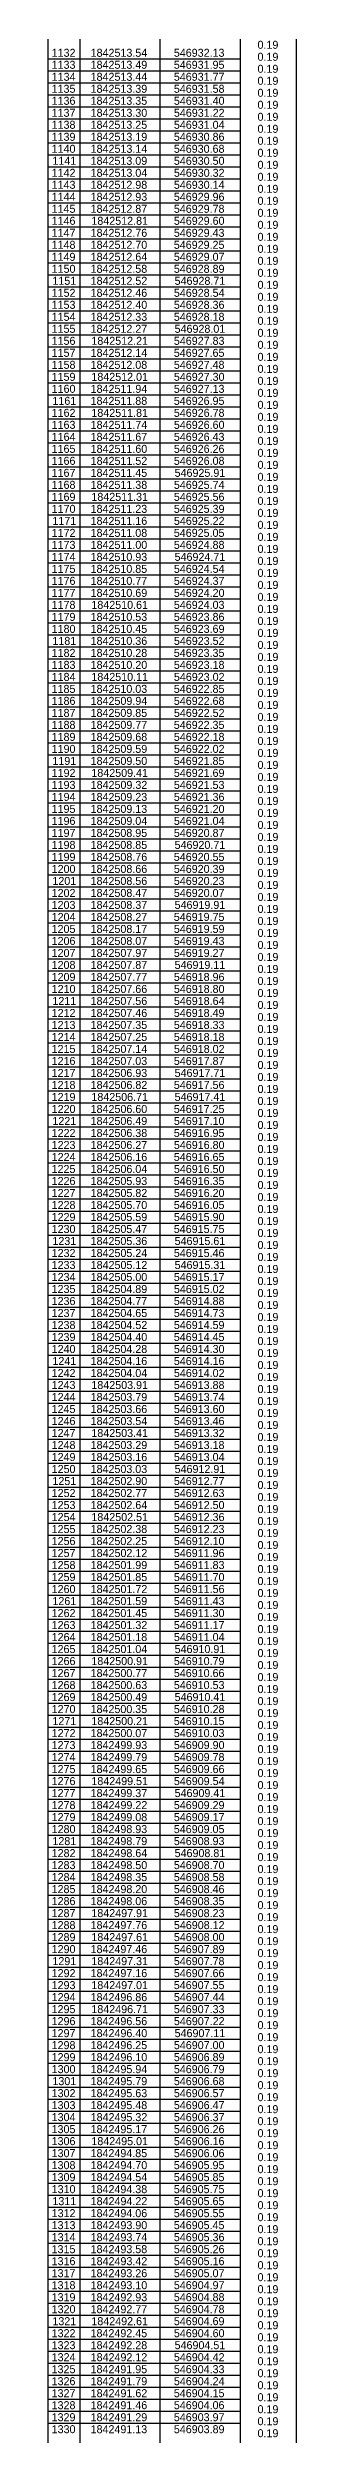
# Model space of a CAD drawing. Extents: x 542197 to 550482, y 1822129 to 1845893.
# Drawn here: x 550405 to 550482, y 1834753 to 1835499 of the extents above; entities that cross this region are included whole.
import ezdxf

# ---------------------------------------------------------------- set-up
doc = ezdxf.new("R2010")
doc.units = 0
doc.layers.add('Level 63', color=7, linetype='Continuous')

msp = doc.modelspace()

# ---------------------------------------------------------------- linework, layer by layer
at = {"layer": 'Level 63'}
for p, q in [((550404.92, 1839752.03), (550404.92, 1823712.98)), ((550414.92, 1839748.08), (550414.92, 1823712.98)), ((550464.92, 1839748.08), (550464.92, 1823712.98)), ((550482.42, 1839752.03), (550482.42, 1823712.98)), ((550439.92, 1839744.23), (550439.92, 1823712.98)), ((550404.92, 1835495.48), (550464.92, 1835495.48)), ((550404.92, 1835491.73), (550464.92, 1835491.73)), ((550404.92, 1835487.98), (550464.92, 1835487.98)), ((550404.92, 1835484.23), (550464.92, 1835484.23)), ((550404.92, 1835480.48), (550464.92, 1835480.48)), ((550404.92, 1835476.73), (550464.92, 1835476.73)), ((550404.92, 1835472.98), (550464.92, 1835472.98)), ((550404.92, 1835469.23), (550464.92, 1835469.23)), ((550404.92, 1835465.48), (550464.92, 1835465.48)), ((550404.92, 1835461.73), (550464.92, 1835461.73)), ((550404.92, 1835457.98), (550464.92, 1835457.98)), ((550404.92, 1835454.23), (550464.92, 1835454.23)), ((550404.92, 1835450.48), (550464.92, 1835450.48)), ((550404.92, 1835446.73), (550464.92, 1835446.73)), ((550404.92, 1835442.98), (550464.92, 1835442.98)), ((550404.92, 1835439.23), (550464.92, 1835439.23)), ((550404.92, 1835435.48), (550464.92, 1835435.48)), ((550404.92, 1835431.73), (550464.92, 1835431.73)), ((550404.92, 1835427.98), (550464.92, 1835427.98)), ((550404.92, 1835424.23), (550464.92, 1835424.23)), ((550404.92, 1835420.48), (550464.92, 1835420.48)), ((550404.92, 1835416.73), (550464.92, 1835416.73)), ((550404.92, 1835412.98), (550464.92, 1835412.98)), ((550404.92, 1835409.23), (550464.92, 1835409.23)), ((550404.92, 1835405.48), (550464.92, 1835405.48)), ((550404.92, 1835401.73), (550464.92, 1835401.73)), ((550404.92, 1835397.98), (550464.92, 1835397.98)), ((550404.92, 1835394.23), (550464.92, 1835394.23)), ((550404.92, 1835390.48), (550464.92, 1835390.48)), ((550404.92, 1835386.73), (550464.92, 1835386.73)), ((550404.92, 1835382.98), (550464.92, 1835382.98)), ((550404.92, 1835379.23), (550464.92, 1835379.23)), ((550404.92, 1835375.48), (550464.92, 1835375.48)), ((550404.92, 1835371.73), (550464.92, 1835371.73)), ((550404.92, 1835367.98), (550464.92, 1835367.98)), ((550404.92, 1835364.23), (550464.92, 1835364.23)), ((550404.92, 1835360.48), (550464.92, 1835360.48)), ((550404.92, 1835356.73), (550464.92, 1835356.73)), ((550404.92, 1835352.98), (550464.92, 1835352.98)), ((550404.92, 1835349.23), (550464.92, 1835349.23)), ((550404.92, 1835345.48), (550464.92, 1835345.48)), ((550404.92, 1835341.73), (550464.92, 1835341.73)), ((550404.92, 1835337.98), (550464.92, 1835337.98)), ((550404.92, 1835334.23), (550464.92, 1835334.23)), ((550404.92, 1835330.48), (550464.92, 1835330.48)), ((550404.92, 1835326.73), (550464.92, 1835326.73)), ((550404.92, 1835322.98), (550464.92, 1835322.98)), ((550404.92, 1835319.23), (550464.92, 1835319.23)), ((550404.92, 1835315.48), (550464.92, 1835315.48)), ((550404.92, 1835311.73), (550464.92, 1835311.73)), ((550404.92, 1835307.98), (550464.92, 1835307.98)), ((550404.92, 1835304.23), (550464.92, 1835304.23)), ((550404.92, 1835300.48), (550464.92, 1835300.48)), ((550404.92, 1835296.73), (550464.92, 1835296.73)), ((550404.92, 1835292.98), (550464.92, 1835292.98)), ((550404.92, 1835289.23), (550464.92, 1835289.23)), ((550404.92, 1835285.48), (550464.92, 1835285.48)), ((550404.92, 1835281.73), (550464.92, 1835281.73)), ((550404.92, 1835277.98), (550464.92, 1835277.98)), ((550404.92, 1835274.23), (550464.92, 1835274.23)), ((550404.92, 1835270.48), (550464.92, 1835270.48)), ((550404.92, 1835266.73), (550464.92, 1835266.73)), ((550404.92, 1835262.98), (550464.92, 1835262.98)), ((550404.92, 1835259.23), (550464.92, 1835259.23)), ((550404.92, 1835255.48), (550464.92, 1835255.48)), ((550404.92, 1835251.73), (550464.92, 1835251.73)), ((550404.92, 1835247.98), (550464.92, 1835247.98)), ((550404.92, 1835244.23), (550464.92, 1835244.23)), ((550404.92, 1835240.48), (550464.92, 1835240.48)), ((550404.92, 1835236.73), (550464.92, 1835236.73)), ((550404.92, 1835232.98), (550464.92, 1835232.98)), ((550404.92, 1835229.23), (550464.92, 1835229.23)), ((550404.92, 1835225.48), (550464.92, 1835225.48)), ((550404.92, 1835221.73), (550464.92, 1835221.73)), ((550404.92, 1835217.98), (550464.92, 1835217.98)), ((550404.92, 1835214.23), (550464.92, 1835214.23)), ((550404.92, 1835210.48), (550464.92, 1835210.48)), ((550404.92, 1835206.73), (550464.92, 1835206.73)), ((550404.92, 1835202.98), (550464.92, 1835202.98)), ((550404.92, 1835199.23), (550464.92, 1835199.23)), ((550404.92, 1835195.48), (550464.92, 1835195.48)), ((550404.92, 1835191.73), (550464.92, 1835191.73)), ((550404.92, 1835187.98), (550464.92, 1835187.98)), ((550404.92, 1835184.23), (550464.92, 1835184.23)), ((550404.92, 1835180.48), (550464.92, 1835180.48)), ((550404.92, 1835176.73), (550464.92, 1835176.73)), ((550404.92, 1835172.98), (550464.92, 1835172.98)), ((550404.92, 1835169.23), (550464.92, 1835169.23)), ((550404.92, 1835165.48), (550464.92, 1835165.48)), ((550404.92, 1835161.73), (550464.92, 1835161.73)), ((550404.92, 1835157.98), (550464.92, 1835157.98)), ((550404.92, 1835154.23), (550464.92, 1835154.23)), ((550404.92, 1835150.48), (550464.92, 1835150.48)), ((550404.92, 1835146.73), (550464.92, 1835146.73)), ((550404.92, 1835142.98), (550464.92, 1835142.98)), ((550404.92, 1835139.23), (550464.92, 1835139.23)), ((550404.92, 1835135.48), (550464.92, 1835135.48)), ((550404.92, 1835131.73), (550464.92, 1835131.73)), ((550404.92, 1835127.98), (550464.92, 1835127.98)), ((550404.92, 1835124.23), (550464.92, 1835124.23)), ((550404.92, 1835120.48), (550464.92, 1835120.48)), ((550404.92, 1835116.73), (550464.92, 1835116.73)), ((550404.92, 1835112.98), (550464.92, 1835112.98)), ((550404.92, 1835109.23), (550464.92, 1835109.23)), ((550404.92, 1835105.48), (550464.92, 1835105.48)), ((550404.92, 1835101.73), (550464.92, 1835101.73)), ((550404.92, 1835097.98), (550464.92, 1835097.98)), ((550404.92, 1835094.23), (550464.92, 1835094.23)), ((550404.92, 1835090.48), (550464.92, 1835090.48)), ((550404.92, 1835086.73), (550464.92, 1835086.73)), ((550404.92, 1835082.98), (550464.92, 1835082.98)), ((550404.92, 1835079.23), (550464.92, 1835079.23)), ((550404.92, 1835075.48), (550464.92, 1835075.48)), ((550404.92, 1835071.73), (550464.92, 1835071.73)), ((550404.92, 1835067.98), (550464.92, 1835067.98)), ((550404.92, 1835064.23), (550464.92, 1835064.23)), ((550404.92, 1835060.48), (550464.92, 1835060.48)), ((550404.92, 1835056.73), (550464.92, 1835056.73)), ((550404.92, 1835052.98), (550464.92, 1835052.98)), ((550404.92, 1835049.23), (550464.92, 1835049.23)), ((550404.92, 1835045.48), (550464.92, 1835045.48)), ((550404.92, 1835041.73), (550464.92, 1835041.73)), ((550404.92, 1835037.98), (550464.92, 1835037.98)), ((550404.92, 1835034.23), (550464.92, 1835034.23)), ((550404.92, 1835030.48), (550464.92, 1835030.48)), ((550404.92, 1835026.73), (550464.92, 1835026.73)), ((550404.92, 1835022.98), (550464.92, 1835022.98)), ((550404.92, 1835019.23), (550464.92, 1835019.23)), ((550404.92, 1835015.48), (550464.92, 1835015.48)), ((550404.92, 1835011.73), (550464.92, 1835011.73)), ((550404.92, 1835007.98), (550464.92, 1835007.98)), ((550404.92, 1835004.23), (550464.92, 1835004.23)), ((550404.92, 1835000.48), (550464.92, 1835000.48)), ((550404.92, 1834996.73), (550464.92, 1834996.73)), ((550404.92, 1834992.98), (550464.92, 1834992.98)), ((550404.92, 1834989.23), (550464.92, 1834989.23)), ((550404.92, 1834985.48), (550464.92, 1834985.48)), ((550404.92, 1834981.73), (550464.92, 1834981.73)), ((550404.92, 1834977.98), (550464.92, 1834977.98)), ((550404.92, 1834974.23), (550464.92, 1834974.23)), ((550404.92, 1834970.48), (550464.92, 1834970.48)), ((550404.92, 1834966.73), (550464.92, 1834966.73)), ((550404.92, 1834962.98), (550464.92, 1834962.98)), ((550404.92, 1834959.23), (550464.92, 1834959.23)), ((550404.92, 1834955.48), (550464.92, 1834955.48)), ((550404.92, 1834951.73), (550464.92, 1834951.73)), ((550404.92, 1834947.98), (550464.92, 1834947.98)), ((550404.92, 1834944.23), (550464.92, 1834944.23)), ((550404.92, 1834940.48), (550464.92, 1834940.48)), ((550404.92, 1834936.73), (550464.92, 1834936.73)), ((550404.92, 1834932.98), (550464.92, 1834932.98)), ((550404.92, 1834929.23), (550464.92, 1834929.23)), ((550404.92, 1834925.48), (550464.92, 1834925.48)), ((550404.92, 1834921.73), (550464.92, 1834921.73)), ((550404.92, 1834917.98), (550464.92, 1834917.98)), ((550404.92, 1834914.23), (550464.92, 1834914.23)), ((550404.92, 1834910.48), (550464.92, 1834910.48)), ((550404.92, 1834906.73), (550464.92, 1834906.73)), ((550404.92, 1834902.98), (550464.92, 1834902.98)), ((550404.92, 1834899.23), (550464.92, 1834899.23)), ((550404.92, 1834895.48), (550464.92, 1834895.48)), ((550404.92, 1834891.73), (550464.92, 1834891.73)), ((550404.92, 1834887.98), (550464.92, 1834887.98)), ((550404.92, 1834884.23), (550464.92, 1834884.23)), ((550404.92, 1834880.48), (550464.92, 1834880.48)), ((550404.92, 1834876.73), (550464.92, 1834876.73)), ((550404.92, 1834872.98), (550464.92, 1834872.98)), ((550404.92, 1834869.23), (550464.92, 1834869.23)), ((550404.92, 1834865.48), (550464.92, 1834865.48)), ((550404.92, 1834861.73), (550464.92, 1834861.73)), ((550404.92, 1834857.98), (550464.92, 1834857.98)), ((550404.92, 1834854.23), (550464.92, 1834854.23)), ((550404.92, 1834850.48), (550464.92, 1834850.48)), ((550404.92, 1834846.73), (550464.92, 1834846.73)), ((550404.92, 1834842.98), (550464.92, 1834842.98)), ((550404.92, 1834839.23), (550464.92, 1834839.23)), ((550404.92, 1834835.48), (550464.92, 1834835.48)), ((550404.92, 1834831.73), (550464.92, 1834831.73)), ((550404.92, 1834827.98), (550464.92, 1834827.98)), ((550404.92, 1834824.23), (550464.92, 1834824.23)), ((550404.92, 1834820.48), (550464.92, 1834820.48)), ((550404.92, 1834816.73), (550464.92, 1834816.73)), ((550404.92, 1834812.98), (550464.92, 1834812.98)), ((550404.92, 1834809.23), (550464.92, 1834809.23)), ((550404.92, 1834805.48), (550464.92, 1834805.48)), ((550404.92, 1834801.73), (550464.92, 1834801.73)), ((550404.92, 1834797.98), (550464.92, 1834797.98)), ((550404.92, 1834794.23), (550464.92, 1834794.23)), ((550404.92, 1834790.48), (550464.92, 1834790.48)), ((550404.92, 1834786.73), (550464.92, 1834786.73)), ((550404.92, 1834782.98), (550464.92, 1834782.98)), ((550404.92, 1834779.23), (550464.92, 1834779.23)), ((550404.92, 1834775.48), (550464.92, 1834775.48)), ((550404.92, 1834771.73), (550464.92, 1834771.73)), ((550404.92, 1834767.98), (550464.92, 1834767.98)), ((550404.92, 1834764.23), (550464.92, 1834764.23)), ((550404.92, 1834760.48), (550464.92, 1834760.48)), ((550404.92, 1834756.73), (550464.92, 1834756.73))]:
    msp.add_line(p, q, dxfattribs=at)

# ---------------------------------------------------------------- texts
for s, p in [('1132', (550406.12, 1835496.11)), ('1842513.54', (550418.28, 1835496.11)), ('546932.13', (550444.24, 1835496.11)), ('0.19', (550470.35, 1835498.61)), ('1133', (550406.11, 1835492.36)), ('1134', (550406.12, 1835488.61)), ('1842513.49', (550418.27, 1835492.36)), ('1842513.44', (550418.28, 1835488.61)), ('546931.95', (550444.23, 1835492.36)), ('546931.77', (550444.24, 1835488.61)), ('0.19', (550470.35, 1835494.86)), ('0.19', (550470.35, 1835491.11)), ('1135', (550406.1, 1835484.86)), ('1136', (550406.11, 1835481.11)), ('1842513.39', (550418.27, 1835484.86)), ('1842513.35', (550418.26, 1835481.11)), ('546931.58', (550444.24, 1835484.86)), ('546931.40', (550444.25, 1835481.11)), ('0.19', (550470.35, 1835487.36)), ('0.19', (550470.35, 1835483.61)), ('1138', (550406.11, 1835473.61)), ('1137', (550406.11, 1835477.36)), ('1842513.25', (550418.26, 1835473.61)), ('1842513.30', (550418.28, 1835477.36)), ('546931.04', (550444.25, 1835473.61)), ('546931.22', (550444.26, 1835477.36)), ('0.19', (550470.35, 1835479.86)), ('0.19', (550470.35, 1835476.11)), ('1139', (550406.11, 1835469.86)), ('1140', (550406.12, 1835466.11)), ('1842513.19', (550418.27, 1835469.86)), ('1842513.14', (550418.28, 1835466.11)), ('546930.68', (550444.24, 1835466.11)), ('546930.86', (550444.24, 1835469.86)), ('0.19', (550470.35, 1835472.36)), ('0.19', (550470.35, 1835468.61)), ('1142', (550406.12, 1835458.61)), ('1141', (550406.35, 1835462.36)), ('1842513.09', (550418.27, 1835462.36)), ('1842513.04', (550418.28, 1835458.61)), ('546930.50', (550444.25, 1835462.36)), ('546930.32', (550444.26, 1835458.61)), ('0.19', (550470.35, 1835464.86)), ('0.19', (550470.35, 1835461.11)), ('1143', (550406.11, 1835454.86)), ('1144', (550406.12, 1835451.11)), ('1842512.98', (550418.27, 1835454.86)), ('1842512.93', (550418.27, 1835451.11)), ('546930.14', (550444.25, 1835454.86)), ('546929.96', (550444.24, 1835451.11)), ('0.19', (550470.35, 1835457.36)), ('0.19', (550470.35, 1835453.61)), ('1145', (550406.1, 1835447.36)), ('1146', (550406.11, 1835443.61)), ('1842512.87', (550418.27, 1835447.36)), ('1842512.81', (550418.51, 1835443.61)), ('546929.78', (550444.24, 1835447.36)), ('546929.60', (550444.25, 1835443.61)), ('0.19', (550470.35, 1835449.86)), ('0.19', (550470.35, 1835446.11)), ('1148', (550406.11, 1835436.11)), ('1147', (550406.11, 1835439.86)), ('1842512.76', (550418.27, 1835439.86)), ('1842512.70', (550418.28, 1835436.11)), ('546929.25', (550444.23, 1835436.11)), ('546929.43', (550444.24, 1835439.86)), ('0.19', (550470.35, 1835442.36)), ('0.19', (550470.35, 1835438.61)), ('1149', (550406.11, 1835432.36)), ('1150', (550406.12, 1835428.61)), ('1842512.58', (550418.27, 1835428.61)), ('1842512.64', (550418.28, 1835432.36)), ('546928.89', (550444.24, 1835428.61)), ('546929.07', (550444.24, 1835432.36)), ('0.19', (550470.35, 1835434.86)), ('0.19', (550470.35, 1835431.11)), ('1152', (550406.12, 1835421.11)), ('1151', (550406.35, 1835424.86)), ('1842512.46', (550418.27, 1835421.11)), ('1842512.52', (550418.29, 1835424.86)), ('546928.54', (550444.25, 1835421.11)), ('546928.71', (550444.48, 1835424.86)), ('0.19', (550470.35, 1835427.36)), ('0.19', (550470.35, 1835423.61)), ('1153', (550406.11, 1835417.36)), ('1154', (550406.12, 1835413.61)), ('1842512.40', (550418.28, 1835417.36)), ('1842512.33', (550418.27, 1835413.61)), ('546928.18', (550444.24, 1835413.61)), ('546928.36', (550444.24, 1835417.36)), ('0.19', (550470.35, 1835419.86)), ('0.19', (550470.35, 1835416.11)), ('1155', (550406.1, 1835409.86)), ('1156', (550406.11, 1835406.11)), ('1842512.27', (550418.27, 1835409.86)), ('1842512.21', (550418.51, 1835406.11)), ('546927.83', (550444.24, 1835406.11)), ('546928.01', (550444.48, 1835409.86)), ('0.19', (550470.35, 1835412.36)), ('0.19', (550470.35, 1835408.61)), ('1158', (550406.11, 1835398.61)), ('1157', (550406.11, 1835402.36)), ('1842512.08', (550418.27, 1835398.61)), ('1842512.14', (550418.28, 1835402.36)), ('546927.65', (550444.23, 1835402.36)), ('546927.48', (550444.24, 1835398.61)), ('0.19', (550470.35, 1835404.86)), ('0.19', (550470.35, 1835401.11)), ('1159', (550406.11, 1835394.86)), ('1160', (550406.12, 1835391.11)), ('1842511.94', (550418.28, 1835391.11)), ('1842512.01', (550418.51, 1835394.86)), ('546927.30', (550444.25, 1835394.86)), ('546927.13', (550444.24, 1835391.11)), ('0.19', (550470.35, 1835397.36)), ('0.19', (550470.35, 1835393.61)), ('1162', (550406.12, 1835383.61)), ('1161', (550406.35, 1835387.36)), ('1842511.88', (550418.27, 1835387.36)), ('1842511.81', (550418.51, 1835383.61)), ('546926.95', (550444.23, 1835387.36)), ('546926.78', (550444.24, 1835383.61)), ('0.19', (550470.35, 1835389.86)), ('0.19', (550470.35, 1835386.11)), ('1163', (550406.11, 1835379.86)), ('1164', (550406.12, 1835376.11)), ('1842511.74', (550418.28, 1835379.86)), ('1842511.67', (550418.27, 1835376.11)), ('546926.60', (550444.25, 1835379.86)), ('546926.43', (550444.24, 1835376.11)), ('0.19', (550470.35, 1835382.36)), ('0.19', (550470.35, 1835378.61)), ('1165', (550406.1, 1835372.36)), ('1166', (550406.11, 1835368.61)), ('1842511.60', (550418.28, 1835372.36)), ('1842511.52', (550418.29, 1835368.61)), ('546926.08', (550444.24, 1835368.61)), ('546926.26', (550444.24, 1835372.36)), ('0.19', (550470.35, 1835374.86)), ('0.19', (550470.35, 1835371.11)), ('1168', (550406.11, 1835361.11)), ('1167', (550406.11, 1835364.86)), ('1842511.45', (550418.26, 1835364.86)), ('1842511.38', (550418.27, 1835361.11)), ('546925.74', (550444.25, 1835361.11)), ('546925.91', (550444.48, 1835364.86)), ('0.19', (550470.35, 1835367.36)), ('0.19', (550470.35, 1835363.61)), ('1169', (550406.11, 1835357.36)), ('1170', (550406.12, 1835353.61)), ('1842511.23', (550418.27, 1835353.61)), ('1842511.31', (550418.51, 1835357.36)), ('546925.39', (550444.24, 1835353.61)), ('546925.56', (550444.24, 1835357.36)), ('0.19', (550470.35, 1835359.86)), ('0.19', (550470.35, 1835356.11)), ('1172', (550406.12, 1835346.11)), ('1171', (550406.35, 1835349.86)), ('1842511.08', (550418.27, 1835346.11)), ('1842511.16', (550418.27, 1835349.86)), ('546925.05', (550444.23, 1835346.11)), ('546925.22', (550444.26, 1835349.86)), ('0.19', (550470.35, 1835352.36)), ('0.19', (550470.35, 1835348.61)), ('1173', (550406.11, 1835342.36)), ('1174', (550406.12, 1835338.61)), ('1842511.00', (550418.28, 1835342.36)), ('1842510.93', (550418.27, 1835338.61)), ('546924.88', (550444.24, 1835342.36)), ('546924.71', (550444.48, 1835338.61)), ('0.19', (550470.35, 1835344.86)), ('0.19', (550470.35, 1835341.11)), ('1175', (550406.1, 1835334.86)), ('1176', (550406.11, 1835331.11)), ('1842510.85', (550418.26, 1835334.86)), ('1842510.77', (550418.27, 1835331.11)), ('546924.54', (550444.25, 1835334.86)), ('546924.37', (550444.24, 1835331.11)), ('0.19', (550470.35, 1835337.36)), ('0.19', (550470.35, 1835333.61)), ('1177', (550406.11, 1835327.36)), ('1842510.69', (550418.27, 1835327.36)), ('546924.20', (550444.25, 1835327.36)), ('0.19', (550470.35, 1835329.86)), ('0.19', (550470.35, 1835326.11)), ('1178', (550406.11, 1835323.61)), ('1179', (550406.11, 1835319.86)), ('1842510.53', (550418.27, 1835319.86)), ('1842510.61', (550418.51, 1835323.61)), ('546924.03', (550444.24, 1835323.61)), ('546923.86', (550444.24, 1835319.86)), ('0.19', (550470.35, 1835322.36)), ('0.19', (550470.35, 1835318.61)), ('1180', (550406.12, 1835316.11)), ('1181', (550406.35, 1835312.36)), ('1842510.45', (550418.26, 1835316.11)), ('1842510.36', (550418.27, 1835312.36)), ('546923.69', (550444.24, 1835316.11)), ('546923.52', (550444.26, 1835312.36)), ('0.19', (550470.35, 1835314.86)), ('0.19', (550470.35, 1835311.11)), ('1183', (550406.11, 1835304.86)), ('1182', (550406.12, 1835308.61)), ('1842510.28', (550418.27, 1835308.61)), ('1842510.20', (550418.28, 1835304.86)), ('546923.35', (550444.23, 1835308.61)), ('546923.18', (550444.24, 1835304.86)), ('0.19', (550470.35, 1835307.36)), ('0.19', (550470.35, 1835303.61)), ('1185', (550406.1, 1835297.36)), ('1184', (550406.12, 1835301.11)), ('1842510.03', (550418.27, 1835297.36)), ('1842510.11', (550418.51, 1835301.11)), ('546922.85', (550444.23, 1835297.36)), ('546923.02', (550444.26, 1835301.11)), ('0.19', (550470.35, 1835299.86)), ('0.19', (550470.35, 1835296.11)), ('1186', (550406.11, 1835293.61)), ('1187', (550406.11, 1835289.86)), ('1842509.85', (550418.26, 1835289.86)), ('1842509.94', (550418.28, 1835293.61)), ('546922.68', (550444.24, 1835293.61)), ('546922.52', (550444.26, 1835289.86)), ('0.19', (550470.35, 1835292.36)), ('0.19', (550470.35, 1835288.61)), ('1188', (550406.11, 1835286.11)), ('1189', (550406.11, 1835282.36)), ('1842509.68', (550418.27, 1835282.36)), ('1842509.77', (550418.27, 1835286.11)), ('546922.35', (550444.23, 1835286.11)), ('546922.18', (550444.24, 1835282.36)), ('0.19', (550470.35, 1835284.86)), ('0.19', (550470.35, 1835281.11)), ('1190', (550406.12, 1835278.61)), ('1191', (550406.35, 1835274.86)), ('1842509.59', (550418.27, 1835278.61)), ('1842509.50', (550418.28, 1835274.86)), ('546921.85', (550444.23, 1835274.86)), ('546922.02', (550444.26, 1835278.61)), ('0.19', (550470.35, 1835277.36)), ('0.19', (550470.35, 1835273.61)), ('1193', (550406.11, 1835267.36)), ('1192', (550406.12, 1835271.11)), ('1842509.32', (550418.29, 1835267.36)), ('1842509.41', (550418.51, 1835271.11)), ('546921.69', (550444.24, 1835271.11)), ('546921.53', (550444.24, 1835267.36)), ('0.19', (550470.35, 1835269.86)), ('0.19', (550470.35, 1835266.11)), ('1195', (550406.1, 1835259.86)), ('1194', (550406.12, 1835263.61)), ('1842509.23', (550418.27, 1835263.61)), ('1842509.13', (550418.27, 1835259.86)), ('546921.36', (550444.24, 1835263.61)), ('546921.20', (550444.25, 1835259.86)), ('0.19', (550470.35, 1835262.36)), ('0.19', (550470.35, 1835258.61)), ('1196', (550406.11, 1835256.11)), ('1197', (550406.11, 1835252.36)), ('1842508.95', (550418.26, 1835252.36)), ('1842509.04', (550418.28, 1835256.11)), ('546921.04', (550444.25, 1835256.11)), ('546920.87', (550444.24, 1835252.36)), ('0.19', (550470.35, 1835254.86)), ('0.19', (550470.35, 1835251.11)), ('1198', (550406.11, 1835248.61)), ('1199', (550406.11, 1835244.86)), ('1842508.85', (550418.26, 1835248.61)), ('1842508.76', (550418.27, 1835244.86)), ('546920.55', (550444.23, 1835244.86)), ('546920.71', (550444.48, 1835248.61)), ('0.19', (550470.35, 1835247.36)), ('0.19', (550470.35, 1835243.61)), ('1200', (550406.12, 1835241.11)), ('1201', (550406.35, 1835237.36)), ('1842508.66', (550418.27, 1835241.11)), ('1842508.56', (550418.27, 1835237.36)), ('546920.39', (550444.24, 1835241.11)), ('546920.23', (550444.24, 1835237.36)), ('0.19', (550470.35, 1835239.86)), ('0.19', (550470.35, 1835236.11)), ('1203', (550406.11, 1835229.86)), ('1202', (550406.12, 1835233.61)), ('1842508.47', (550418.27, 1835233.61)), ('1842508.37', (550418.27, 1835229.86)), ('546920.07', (550444.24, 1835233.61)), ('546919.91', (550444.48, 1835229.86)), ('0.19', (550470.35, 1835232.36)), ('0.19', (550470.35, 1835228.61)), ('1205', (550406.1, 1835222.36)), ('1204', (550406.12, 1835226.11)), ('1842508.27', (550418.27, 1835226.11)), ('1842508.17', (550418.27, 1835222.36)), ('546919.75', (550444.23, 1835226.11)), ('546919.59', (550444.24, 1835222.36)), ('0.19', (550470.35, 1835224.86)), ('0.19', (550470.35, 1835221.11)), ('1206', (550406.11, 1835218.61)), ('1207', (550406.11, 1835214.86)), ('1842508.07', (550418.27, 1835218.61)), ('1842507.97', (550418.27, 1835214.86)), ('546919.43', (550444.24, 1835218.61)), ('546919.27', (550444.24, 1835214.86)), ('0.19', (550470.35, 1835217.36)), ('0.19', (550470.35, 1835213.61)), ('1208', (550406.11, 1835211.11)), ('1209', (550406.11, 1835207.36)), ('1842507.87', (550418.27, 1835211.11)), ('1842507.77', (550418.27, 1835207.36)), ('546918.96', (550444.24, 1835207.36)), ('546919.11', (550444.48, 1835211.11)), ('0.19', (550470.35, 1835209.86)), ('0.19', (550470.35, 1835206.11)), ('1210', (550406.12, 1835203.61)), ('1211', (550406.35, 1835199.86)), ('1842507.66', (550418.27, 1835203.61)), ('1842507.56', (550418.27, 1835199.86)), ('546918.80', (550444.25, 1835203.61)), ('546918.64', (550444.25, 1835199.86)), ('0.19', (550470.35, 1835202.36)), ('0.19', (550470.35, 1835198.61)), ('1213', (550406.11, 1835192.36)), ('1212', (550406.12, 1835196.11)), ('1842507.35', (550418.26, 1835192.36)), ('1842507.46', (550418.27, 1835196.11)), ('546918.49', (550444.24, 1835196.11)), ('546918.33', (550444.24, 1835192.36)), ('0.19', (550470.35, 1835194.86)), ('0.19', (550470.35, 1835191.11)), ('1215', (550406.1, 1835184.86)), ('1214', (550406.12, 1835188.61)), ('1842507.25', (550418.26, 1835188.61)), ('1842507.14', (550418.28, 1835184.86)), ('546918.18', (550444.24, 1835188.61)), ('546918.02', (550444.26, 1835184.86)), ('0.19', (550470.35, 1835187.36)), ('0.19', (550470.35, 1835183.61)), ('1216', (550406.11, 1835181.11)), ('1217', (550406.11, 1835177.36)), ('1842507.03', (550418.27, 1835181.11)), ('1842506.93', (550418.27, 1835177.36)), ('546917.87', (550444.24, 1835181.11)), ('546917.71', (550444.48, 1835177.36)), ('0.19', (550470.35, 1835179.86)), ('0.19', (550470.35, 1835176.11)), ('1218', (550406.11, 1835173.61)), ('1219', (550406.11, 1835169.86)), ('1842506.82', (550418.29, 1835173.61)), ('1842506.71', (550418.51, 1835169.86)), ('546917.56', (550444.24, 1835173.61)), ('546917.41', (550444.48, 1835169.86)), ('0.19', (550470.35, 1835172.36)), ('0.19', (550470.35, 1835168.61)), ('1220', (550406.12, 1835166.11)), ('1221', (550406.35, 1835162.36)), ('1842506.49', (550418.27, 1835162.36)), ('1842506.60', (550418.28, 1835166.11)), ('546917.25', (550444.23, 1835166.11)), ('546917.10', (550444.25, 1835162.36)), ('0.19', (550470.35, 1835164.86)), ('0.19', (550470.35, 1835161.11)), ('1223', (550406.11, 1835154.86)), ('1222', (550406.12, 1835158.61)), ('1842506.38', (550418.27, 1835158.61)), ('1842506.27', (550418.27, 1835154.86)), ('546916.95', (550444.23, 1835158.61)), ('546916.80', (550444.25, 1835154.86)), ('0.19', (550470.35, 1835157.36)), ('0.19', (550470.35, 1835153.61)), ('1225', (550406.1, 1835147.36)), ('1224', (550406.12, 1835151.11)), ('1842506.16', (550418.27, 1835151.11)), ('1842506.04', (550418.28, 1835147.36)), ('546916.65', (550444.23, 1835151.11)), ('546916.50', (550444.25, 1835147.36)), ('0.19', (550470.35, 1835149.86)), ('0.19', (550470.35, 1835146.11)), ('1226', (550406.11, 1835143.61)), ('1227', (550406.11, 1835139.86)), ('1842505.93', (550418.27, 1835143.61)), ('1842505.82', (550418.29, 1835139.86)), ('546916.35', (550444.23, 1835143.61)), ('546916.20', (550444.25, 1835139.86)), ('0.19', (550470.35, 1835142.36)), ('0.19', (550470.35, 1835138.61)), ('1228', (550406.11, 1835136.11)), ('1229', (550406.11, 1835132.36)), ('1842505.59', (550418.27, 1835132.36)), ('1842505.70', (550418.28, 1835136.11)), ('546916.05', (550444.23, 1835136.11)), ('546915.90', (550444.25, 1835132.36)), ('0.19', (550470.35, 1835134.86)), ('0.19', (550470.35, 1835131.11)), ('1230', (550406.12, 1835128.61)), ('1231', (550406.35, 1835124.86)), ('1842505.47', (550418.27, 1835128.61)), ('1842505.36', (550418.27, 1835124.86)), ('546915.75', (550444.23, 1835128.61)), ('546915.61', (550444.48, 1835124.86)), ('0.19', (550470.35, 1835127.36)), ('0.19', (550470.35, 1835123.61)), ('1233', (550406.11, 1835117.36)), ('1232', (550406.12, 1835121.11)), ('1842505.24', (550418.28, 1835121.11)), ('1842505.12', (550418.29, 1835117.36)), ('546915.46', (550444.24, 1835121.11)), ('546915.31', (550444.48, 1835117.36)), ('0.19', (550470.35, 1835119.86)), ('0.19', (550470.35, 1835116.11)), ('1235', (550406.1, 1835109.86)), ('1234', (550406.12, 1835113.61)), ('1842504.89', (550418.27, 1835109.86)), ('1842505.00', (550418.28, 1835113.61)), ('546915.17', (550444.24, 1835113.61)), ('546915.02', (550444.26, 1835109.86)), ('0.19', (550470.35, 1835112.36)), ('0.19', (550470.35, 1835108.61)), ('1236', (550406.11, 1835106.11)), ('1237', (550406.11, 1835102.36)), ('1842504.65', (550418.26, 1835102.36)), ('1842504.77', (550418.27, 1835106.11)), ('546914.88', (550444.24, 1835106.11)), ('546914.73', (550444.24, 1835102.36)), ('0.19', (550470.35, 1835104.86)), ('0.19', (550470.35, 1835101.11)), ('1238', (550406.11, 1835098.61)), ('1239', (550406.11, 1835094.86)), ('1842504.40', (550418.28, 1835094.86)), ('1842504.52', (550418.29, 1835098.61)), ('546914.59', (550444.24, 1835098.61)), ('546914.45', (550444.23, 1835094.86)), ('0.19', (550470.35, 1835097.36)), ('0.19', (550470.35, 1835093.61)), ('1240', (550406.12, 1835091.11)), ('1241', (550406.35, 1835087.36)), ('1842504.28', (550418.27, 1835091.11)), ('1842504.16', (550418.27, 1835087.36)), ('546914.30', (550444.25, 1835091.11)), ('546914.16', (550444.24, 1835087.36)), ('0.19', (550470.35, 1835089.86)), ('0.19', (550470.35, 1835086.11)), ('1243', (550406.11, 1835079.86)), ('1242', (550406.12, 1835083.61)), ('1842504.04', (550418.28, 1835083.61)), ('1842503.91', (550418.51, 1835079.86)), ('546913.88', (550444.24, 1835079.86)), ('546914.02', (550444.26, 1835083.61)), ('0.19', (550470.35, 1835082.36)), ('0.19', (550470.35, 1835078.61)), ('1245', (550406.1, 1835072.36)), ('1244', (550406.12, 1835076.11)), ('1842503.79', (550418.27, 1835076.11)), ('1842503.66', (550418.27, 1835072.36)), ('546913.74', (550444.25, 1835076.11)), ('546913.60', (550444.25, 1835072.36)), ('0.19', (550470.35, 1835074.86)), ('0.19', (550470.35, 1835071.11)), ('1246', (550406.11, 1835068.61)), ('1247', (550406.11, 1835064.86)), ('1842503.54', (550418.28, 1835068.61)), ('1842503.41', (550418.51, 1835064.86)), ('546913.46', (550444.24, 1835068.61)), ('546913.32', (550444.26, 1835064.86)), ('0.19', (550470.35, 1835067.36)), ('0.19', (550470.35, 1835063.61)), ('1248', (550406.11, 1835061.11)), ('1249', (550406.11, 1835057.36)), ('1842503.29', (550418.27, 1835061.11)), ('1842503.16', (550418.27, 1835057.36)), ('546913.18', (550444.24, 1835061.11)), ('546913.04', (550444.25, 1835057.36)), ('0.19', (550470.35, 1835059.86)), ('0.19', (550470.35, 1835056.11)), ('1250', (550406.12, 1835053.61)), ('1251', (550406.35, 1835049.86)), ('1842503.03', (550418.27, 1835053.61)), ('1842502.90', (550418.28, 1835049.86)), ('546912.77', (550444.24, 1835049.86)), ('546912.91', (550444.48, 1835053.61)), ('0.19', (550470.35, 1835052.36)), ('0.19', (550470.35, 1835048.61)), ('1253', (550406.11, 1835042.36)), ('1252', (550406.12, 1835046.11)), ('1842502.77', (550418.27, 1835046.11)), ('1842502.64', (550418.28, 1835042.36)), ('546912.63', (550444.24, 1835046.11)), ('546912.50', (550444.25, 1835042.36)), ('0.19', (550470.35, 1835044.86)), ('0.19', (550470.35, 1835041.11)), ('1255', (550406.1, 1835034.86)), ('1254', (550406.12, 1835038.61)), ('1842502.38', (550418.27, 1835034.86)), ('1842502.51', (550418.51, 1835038.61)), ('546912.36', (550444.24, 1835038.61)), ('546912.23', (550444.24, 1835034.86)), ('0.19', (550470.35, 1835037.36)), ('0.19', (550470.35, 1835033.61)), ('1256', (550406.11, 1835031.11)), ('1257', (550406.11, 1835027.36)), ('1842502.25', (550418.26, 1835031.11)), ('1842502.12', (550418.29, 1835027.36)), ('546912.10', (550444.25, 1835031.11)), ('546911.96', (550444.24, 1835027.36)), ('0.19', (550470.35, 1835029.86)), ('0.19', (550470.35, 1835026.11)), ('1258', (550406.11, 1835023.61)), ('1259', (550406.11, 1835019.86)), ('1842501.99', (550418.27, 1835023.61)), ('1842501.85', (550418.26, 1835019.86)), ('546911.83', (550444.24, 1835023.61)), ('546911.70', (550444.25, 1835019.86)), ('0.19', (550470.35, 1835022.36)), ('0.19', (550470.35, 1835018.61)), ('1260', (550406.12, 1835016.11)), ('1261', (550406.35, 1835012.36)), ('1842501.59', (550418.27, 1835012.36)), ('1842501.72', (550418.29, 1835016.11)), ('546911.56', (550444.24, 1835016.11)), ('546911.43', (550444.24, 1835012.36)), ('0.19', (550470.35, 1835014.86)), ('0.19', (550470.35, 1835011.11)), ('1263', (550406.11, 1835004.86)), ('1262', (550406.12, 1835008.61)), ('1842501.45', (550418.26, 1835008.61)), ('1842501.32', (550418.29, 1835004.86)), ('546911.30', (550444.25, 1835008.61)), ('546911.17', (550444.24, 1835004.86)), ('0.19', (550470.35, 1835007.36)), ('0.19', (550470.35, 1835003.61)), ('1265', (550406.1, 1834997.36)), ('1264', (550406.12, 1835001.11)), ('1842501.18', (550418.27, 1835001.11)), ('1842501.04', (550418.28, 1834997.36)), ('546911.04', (550444.25, 1835001.11)), ('546910.91', (550444.48, 1834997.36)), ('0.19', (550470.35, 1834999.86)), ('0.19', (550470.35, 1834996.11)), ('1266', (550406.11, 1834993.61)), ('1267', (550406.11, 1834989.86)), ('1842500.77', (550418.27, 1834989.86)), ('1842500.91', (550418.51, 1834993.61)), ('546910.79', (550444.24, 1834993.61)), ('546910.66', (550444.24, 1834989.86)), ('0.19', (550470.35, 1834992.36)), ('0.19', (550470.35, 1834988.61)), ('1268', (550406.11, 1834986.11)), ('1269', (550406.11, 1834982.36)), ('1842500.49', (550418.27, 1834982.36)), ('1842500.63', (550418.27, 1834986.11)), ('546910.53', (550444.24, 1834986.11)), ('546910.41', (550444.48, 1834982.36)), ('0.19', (550470.35, 1834984.86)), ('0.19', (550470.35, 1834981.11)), ('1270', (550406.12, 1834978.61)), ('1271', (550406.35, 1834974.86)), ('1842500.35', (550418.26, 1834978.61)), ('1842500.21', (550418.51, 1834974.86)), ('546910.28', (550444.24, 1834978.61)), ('546910.15', (550444.23, 1834974.86)), ('0.19', (550470.35, 1834977.36)), ('0.19', (550470.35, 1834973.61)), ('1273', (550406.11, 1834967.36)), ('1272', (550406.12, 1834971.11)), ('1842500.07', (550418.27, 1834971.11)), ('1842499.93', (550418.27, 1834967.36)), ('546910.03', (550444.24, 1834971.11)), ('546909.90', (550444.25, 1834967.36)), ('0.19', (550470.35, 1834969.86)), ('0.19', (550470.35, 1834966.11)), ('1275', (550406.1, 1834959.86)), ('1274', (550406.12, 1834963.61)), ('1842499.79', (550418.27, 1834963.61)), ('1842499.65', (550418.26, 1834959.86)), ('546909.78', (550444.24, 1834963.61)), ('546909.66', (550444.24, 1834959.86)), ('0.19', (550470.35, 1834962.36)), ('0.19', (550470.35, 1834958.61)), ('1276', (550406.11, 1834956.11)), ('1277', (550406.11, 1834952.36)), ('1842499.37', (550418.27, 1834952.36)), ('1842499.51', (550418.51, 1834956.11)), ('546909.54', (550444.25, 1834956.11)), ('546909.41', (550444.48, 1834952.36)), ('0.19', (550470.35, 1834954.86)), ('0.19', (550470.35, 1834951.11)), ('1278', (550406.11, 1834948.61)), ('1279', (550406.11, 1834944.86)), ('1842499.08', (550418.27, 1834944.86)), ('1842499.22', (550418.29, 1834948.61)), ('546909.29', (550444.24, 1834948.61)), ('546909.17', (550444.24, 1834944.86)), ('0.19', (550470.35, 1834947.36)), ('0.19', (550470.35, 1834943.61)), ('1280', (550406.12, 1834941.11)), ('1281', (550406.35, 1834937.36)), ('1842498.79', (550418.27, 1834937.36)), ('1842498.93', (550418.27, 1834941.11)), ('546909.05', (550444.23, 1834941.11)), ('546908.93', (550444.24, 1834937.36)), ('0.19', (550470.35, 1834939.86)), ('0.19', (550470.35, 1834936.11)), ('1283', (550406.11, 1834929.86)), ('1282', (550406.12, 1834933.61)), ('1842498.64', (550418.28, 1834933.61)), ('1842498.50', (550418.28, 1834929.86)), ('546908.70', (550444.25, 1834929.86)), ('546908.81', (550444.48, 1834933.61)), ('0.19', (550470.35, 1834932.36)), ('0.19', (550470.35, 1834928.61)), ('1285', (550406.1, 1834922.36)), ('1284', (550406.12, 1834926.11)), ('1842498.35', (550418.26, 1834926.11)), ('1842498.20', (550418.28, 1834922.36)), ('546908.58', (550444.24, 1834926.11)), ('546908.46', (550444.24, 1834922.36)), ('0.19', (550470.35, 1834924.86)), ('0.19', (550470.35, 1834921.11)), ('1286', (550406.11, 1834918.61)), ('1287', (550406.11, 1834914.86)), ('1842498.06', (550418.27, 1834918.61)), ('1842497.91', (550418.51, 1834914.86)), ('546908.35', (550444.23, 1834918.61)), ('546908.23', (550444.24, 1834914.86)), ('0.19', (550470.35, 1834917.36)), ('0.19', (550470.35, 1834913.61)), ('1288', (550406.11, 1834911.11)), ('1289', (550406.11, 1834907.36)), ('1842497.76', (550418.27, 1834911.11)), ('1842497.61', (550418.51, 1834907.36)), ('546908.00', (550444.25, 1834907.36)), ('546908.12', (550444.26, 1834911.11)), ('0.19', (550470.35, 1834909.86)), ('0.19', (550470.35, 1834906.11)), ('1290', (550406.12, 1834903.61)), ('1291', (550406.35, 1834899.86)), ('1842497.46', (550418.27, 1834903.61)), ('1842497.31', (550418.51, 1834899.86)), ('546907.89', (550444.24, 1834903.61)), ('546907.78', (550444.24, 1834899.86)), ('0.19', (550470.35, 1834902.36)), ('0.19', (550470.35, 1834898.61)), ('1293', (550406.11, 1834892.36)), ('1292', (550406.12, 1834896.11)), ('1842497.16', (550418.27, 1834896.11)), ('1842497.01', (550418.51, 1834892.36)), ('546907.55', (550444.23, 1834892.36)), ('546907.66', (550444.24, 1834896.11)), ('0.19', (550470.35, 1834894.86)), ('1295', (550406.1, 1834884.86)), ('1294', (550406.12, 1834888.61)), ('1842496.86', (550418.27, 1834888.61)), ('1842496.71', (550418.51, 1834884.86)), ('546907.44', (550444.25, 1834888.61)), ('546907.33', (550444.24, 1834884.86)), ('0.19', (550470.35, 1834891.11)), ('0.19', (550470.35, 1834887.36)), ('1296', (550406.11, 1834881.11)), ('1297', (550406.11, 1834877.36)), ('1842496.56', (550418.27, 1834881.11)), ('1842496.40', (550418.28, 1834877.36)), ('546907.22', (550444.26, 1834881.11)), ('546907.11', (550444.48, 1834877.36)), ('0.19', (550470.35, 1834883.61)), ('0.19', (550470.35, 1834879.86)), ('1298', (550406.11, 1834873.61)), ('1299', (550406.11, 1834869.86)), ('1842496.25', (550418.26, 1834873.61)), ('1842496.10', (550418.28, 1834869.86)), ('546906.89', (550444.24, 1834869.86)), ('546907.00', (550444.25, 1834873.61)), ('0.19', (550470.35, 1834876.11)), ('0.19', (550470.35, 1834872.36)), ('1300', (550406.12, 1834866.11)), ('1301', (550406.35, 1834862.36)), ('1842495.79', (550418.27, 1834862.36)), ('1842495.94', (550418.28, 1834866.11)), ('546906.79', (550444.24, 1834866.11)), ('546906.68', (550444.24, 1834862.36)), ('0.19', (550470.35, 1834868.61)), ('0.19', (550470.35, 1834864.86)), ('1303', (550406.11, 1834854.86)), ('1302', (550406.12, 1834858.61)), ('1842495.48', (550418.27, 1834854.86)), ('1842495.63', (550418.27, 1834858.61)), ('546906.57', (550444.24, 1834858.61)), ('546906.47', (550444.24, 1834854.86)), ('0.19', (550470.35, 1834861.11)), ('0.19', (550470.35, 1834857.36)), ('1305', (550406.1, 1834847.36)), ('1304', (550406.12, 1834851.11)), ('1842495.17', (550418.27, 1834847.36)), ('1842495.32', (550418.29, 1834851.11)), ('546906.37', (550444.24, 1834851.11)), ('546906.26', (550444.24, 1834847.36)), ('0.19', (550470.35, 1834853.61)), ('0.19', (550470.35, 1834849.86)), ('1306', (550406.11, 1834843.61)), ('1307', (550406.11, 1834839.86)), ('1842494.85', (550418.26, 1834839.86)), ('1842495.01', (550418.51, 1834843.61)), ('546906.16', (550444.24, 1834843.61)), ('546906.06', (550444.24, 1834839.86)), ('0.19', (550470.35, 1834846.11)), ('0.19', (550470.35, 1834842.36)), ('1308', (550406.11, 1834836.11)), ('1309', (550406.11, 1834832.36)), ('1842494.70', (550418.28, 1834836.11)), ('1842494.54', (550418.28, 1834832.36)), ('546905.95', (550444.23, 1834836.11)), ('546905.85', (550444.23, 1834832.36)), ('0.19', (550470.35, 1834838.61)), ('0.19', (550470.35, 1834834.86)), ('1310', (550406.12, 1834828.61)), ('1311', (550406.35, 1834824.86)), ('1842494.38', (550418.27, 1834828.61)), ('1842494.22', (550418.29, 1834824.86)), ('546905.75', (550444.23, 1834828.61)), ('546905.65', (550444.23, 1834824.86)), ('0.19', (550470.35, 1834831.11)), ('0.19', (550470.35, 1834827.36)), ('1313', (550406.11, 1834817.36)), ('1312', (550406.12, 1834821.11)), ('1842494.06', (550418.27, 1834821.11)), ('1842493.90', (550418.28, 1834817.36)), ('546905.55', (550444.23, 1834821.11)), ('546905.45', (550444.23, 1834817.36)), ('0.19', (550470.35, 1834823.61)), ('0.19', (550470.35, 1834819.86)), ('1315', (550406.1, 1834809.86)), ('1314', (550406.12, 1834813.61)), ('1842493.58', (550418.27, 1834809.86)), ('1842493.74', (550418.28, 1834813.61)), ('546905.36', (550444.24, 1834813.61)), ('546905.26', (550444.24, 1834809.86)), ('0.19', (550470.35, 1834816.11)), ('0.19', (550470.35, 1834812.36)), ('1316', (550406.11, 1834806.11)), ('1317', (550406.11, 1834802.36)), ('1842493.26', (550418.27, 1834802.36)), ('1842493.42', (550418.29, 1834806.11)), ('546905.16', (550444.24, 1834806.11)), ('546905.07', (550444.24, 1834802.36)), ('0.19', (550470.35, 1834808.61)), ('0.19', (550470.35, 1834804.86)), ('1318', (550406.11, 1834798.61)), ('1319', (550406.11, 1834794.86)), ('1842493.10', (550418.28, 1834798.61)), ('1842492.93', (550418.27, 1834794.86)), ('546904.88', (550444.24, 1834794.86)), ('546904.97', (550444.24, 1834798.61)), ('0.19', (550470.35, 1834801.11)), ('0.19', (550470.35, 1834797.36)), ('1320', (550406.12, 1834791.11)), ('1321', (550406.35, 1834787.36)), ('1842492.77', (550418.27, 1834791.11)), ('1842492.61', (550418.51, 1834787.36)), ('546904.78', (550444.24, 1834791.11)), ('546904.69', (550444.24, 1834787.36)), ('0.19', (550470.35, 1834793.61)), ('0.19', (550470.35, 1834789.86)), ('1323', (550406.11, 1834779.86)), ('1322', (550406.12, 1834783.61)), ('1842492.45', (550418.26, 1834783.61)), ('1842492.28', (550418.27, 1834779.86)), ('546904.60', (550444.25, 1834783.61)), ('546904.51', (550444.48, 1834779.86)), ('0.19', (550470.35, 1834786.11)), ('0.19', (550470.35, 1834782.36)), ('1325', (550406.1, 1834772.36)), ('1324', (550406.12, 1834776.11)), ('1842491.95', (550418.26, 1834772.36)), ('1842492.12', (550418.29, 1834776.11)), ('546904.33', (550444.24, 1834772.36)), ('546904.42', (550444.26, 1834776.11)), ('0.19', (550470.35, 1834778.61)), ('0.19', (550470.35, 1834774.86)), ('1326', (550406.11, 1834768.61)), ('1327', (550406.11, 1834764.86)), ('1842491.79', (550418.27, 1834768.61)), ('1842491.62', (550418.29, 1834764.86)), ('546904.15', (550444.23, 1834764.86)), ('546904.24', (550444.25, 1834768.61)), ('0.19', (550470.35, 1834771.11)), ('0.19', (550470.35, 1834767.36)), ('1328', (550406.11, 1834761.11)), ('1329', (550406.11, 1834757.36)), ('1842491.29', (550418.27, 1834757.36)), ('1842491.46', (550418.27, 1834761.11)), ('546904.06', (550444.24, 1834761.11)), ('546903.97', (550444.24, 1834757.36)), ('0.19', (550470.35, 1834763.61)), ('0.19', (550470.35, 1834759.86)), ('1330', (550406.12, 1834753.61)), ('1842491.13', (550418.27, 1834753.61)), ('546903.89', (550444.24, 1834753.61)), ('0.19', (550470.35, 1834756.11)), ('0.19', (550470.35, 1834752.36))]:
    msp.add_text(s, height=2.5, dxfattribs=at).set_placement(p)

doc.saveas('drawing.dxf')
